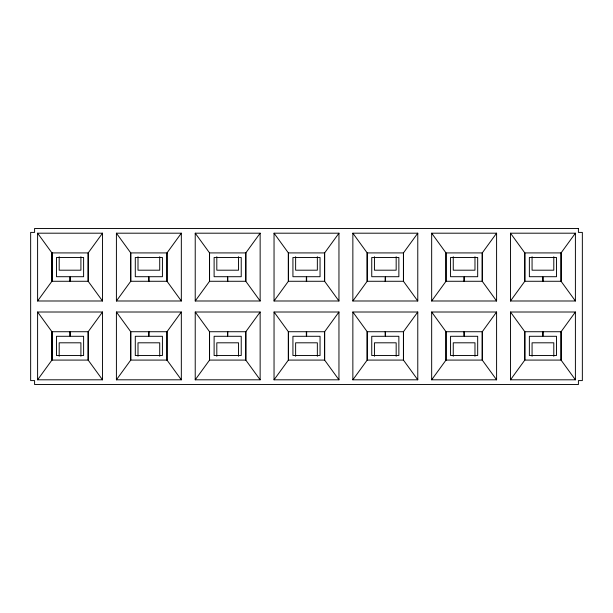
<?xml version="1.0" encoding="UTF-8"?>
<svg xmlns="http://www.w3.org/2000/svg" width="613" height="613" viewBox="0 0 613 613"><rect width="100%" height="100%" fill="white"/><g stroke="black" fill="none" stroke-linecap="round" stroke-linejoin="round"><path stroke-width="0.92" d="M37.6 300.991L51.921 281.275L51.936 252.916L37.6 233.193L102.517 233.193L102.517 300.991L37.6 300.991L37.6 233.193M102.517 233.193L88.188 252.916L88.165 281.275L102.517 300.991M37.6 379.807L51.921 360.084L51.936 331.725L37.6 312.009L102.517 312.009L102.517 379.807L37.6 379.807L37.6 312.009M102.517 312.009L88.188 331.725L88.165 360.084L102.517 379.807M116.409 300.991L130.738 281.275L130.738 252.916L116.409 233.193L181.333 233.193L181.333 300.991L116.409 300.991L116.409 233.193M181.333 233.193L167.004 252.916L130.738 252.916L130.753 281.275L167.004 281.275L181.333 300.991M116.409 379.807L130.738 360.084L130.738 331.725L116.409 312.009L181.333 312.009L181.333 379.807L116.409 379.807L116.409 312.009M181.333 312.009L167.004 331.725L130.738 331.725L130.738 360.084L167.004 360.084L181.333 379.807M195.225 300.991L209.554 281.275L209.554 252.916L195.225 233.193L260.142 233.193L260.142 300.991L195.225 300.991L195.225 233.193M260.142 233.193L245.821 252.916L245.798 281.275L260.142 300.991M195.225 379.807L209.554 360.084L209.562 331.725L195.225 312.009L260.142 312.009L260.142 379.807L195.225 379.807L195.225 312.009M260.142 312.009L245.821 331.725L245.798 360.084L260.142 379.807M274.042 300.991L288.371 281.275L288.378 252.916L274.042 233.193L338.958 233.193L338.958 300.991L274.042 300.991L274.042 233.193M338.958 233.193L324.629 252.916L324.606 281.275L338.958 300.991M274.042 379.807L288.371 360.084L288.378 331.725L274.042 312.009L338.958 312.009L338.958 379.807L274.042 379.807L274.042 312.009M338.958 312.009L324.629 331.725L324.622 360.084L338.958 379.807M352.858 300.991L367.179 281.275L367.179 252.916L352.858 233.193L417.775 233.193L417.775 300.991L352.858 300.991L352.858 233.193M417.775 233.193L403.446 252.916L403.438 281.275L417.775 300.991M352.858 379.807L367.179 360.084L367.195 331.725L352.858 312.009L417.775 312.009L417.775 379.807L352.858 379.807L352.858 312.009M417.775 312.009L403.446 331.725L403.438 360.084L417.775 379.807M431.667 300.991L445.996 281.275L445.996 252.916L431.667 233.193L496.591 233.193L496.591 300.991L431.667 300.991L431.667 233.193M496.591 233.193L482.262 252.916L482.247 281.275L496.591 300.991M431.667 379.807L431.667 312.009L496.591 312.009L496.591 379.807L431.667 379.807L445.996 360.084L446.011 331.725M496.591 312.009L482.262 331.725L482.247 360.084L496.591 379.807M510.483 300.991L524.812 281.275L524.812 252.916L510.483 233.193L575.4 233.193L575.4 300.991L510.483 300.991L510.483 233.193M575.4 233.193L561.079 252.916L561.064 281.275L575.4 300.991M510.483 379.807L524.812 360.084L524.82 331.725L510.483 312.009L575.4 312.009L575.4 379.807L510.483 379.807L510.483 312.009M575.4 312.009L561.079 331.725L561.064 360.084L575.4 379.807M51.921 252.916L88.188 252.916L88.188 281.275L51.921 281.275L51.921 252.916L51.921 281.275M445.996 281.275L482.262 281.275L482.247 252.916L445.996 252.916L446.011 281.275M51.921 331.725L88.188 331.725L88.188 360.084L51.921 360.084L51.921 331.725L51.921 360.084M431.667 312.009L445.996 331.725L482.262 331.725L482.262 360.084L445.996 360.084M445.996 331.725L446.011 360.084M167.004 281.275L166.989 252.916L166.981 281.275M167.004 360.084L166.989 331.725L166.981 360.084M553.792 256.717L553.792 270.195L532.069 270.195L532.069 256.717M553.792 356.283L553.792 342.805L532.069 342.805L532.069 356.283M543.087 281.275L543.087 276.708L556.489 276.708L556.489 257.475L529.371 257.475L529.371 276.708L542.773 276.708L542.773 281.275M543.087 331.725L543.087 336.292L556.489 336.292L556.489 355.525L529.371 355.525L529.371 336.292L542.773 336.292L542.773 331.725M474.975 256.717L474.975 270.195L453.26 270.195L453.26 256.717M474.975 356.283L474.975 342.805L453.26 342.805L453.26 356.283M464.271 281.275L464.271 276.708L477.68 276.708L477.68 257.475L450.555 257.475L450.555 276.708L463.964 276.708L463.964 281.275M464.271 331.725L464.271 336.292L477.68 336.292L477.68 355.525L450.555 355.525L450.555 336.292L463.964 336.292L463.964 331.725M396.167 256.717L396.167 270.195L374.443 270.195L374.443 256.717M396.167 356.283L396.167 342.805L374.443 342.805L374.443 356.283M385.454 281.275L385.454 276.708L398.864 276.708L398.864 257.475L371.746 257.475L371.746 276.708L385.148 276.708L385.148 281.275M385.454 331.725L385.454 336.292L398.864 336.292L398.864 355.525L371.746 355.525L371.746 336.292L385.148 336.292L385.148 331.725M317.35 256.717L317.35 270.195L295.627 270.195L295.627 256.717M317.35 356.283L317.35 342.805L295.627 342.805L295.627 356.283M306.646 281.275L306.646 276.708L320.047 276.708L320.047 257.475L292.93 257.475L292.93 276.708L306.331 276.708L306.331 281.275M306.646 331.725L306.646 336.292L320.047 336.292L320.047 355.525L292.93 355.525L292.93 336.292L306.331 336.292L306.331 331.725M238.534 256.717L238.534 270.195L216.81 270.195L216.81 256.717M238.534 356.283L238.534 342.805L216.81 342.805L216.81 356.283M227.829 281.275L227.829 276.708L241.231 276.708L241.231 257.475L214.113 257.475L214.113 276.708L227.523 276.708L227.523 281.275M227.829 331.725L227.829 336.292L241.231 336.292L241.231 355.525L214.113 355.525L214.113 336.292L227.523 336.292L227.523 331.725M159.717 256.717L159.717 270.195L138.002 270.195L138.002 256.717M159.717 356.283L159.717 342.805L138.002 342.805L138.002 356.283M149.013 281.275L149.013 276.708L162.422 276.708L162.422 257.475L135.297 257.475L135.297 276.708L148.706 276.708L148.706 281.275M149.013 331.725L149.013 336.292L162.422 336.292L162.422 355.525L135.297 355.525L135.297 336.292L148.706 336.292L148.706 331.725M80.908 256.717L80.908 270.195L59.185 270.195L59.185 256.717M80.908 356.283L80.908 342.805L59.185 342.805L59.185 356.283M70.204 281.275L70.204 276.708L83.606 276.708L83.606 257.475L56.488 257.475L56.488 276.708L69.89 276.708L69.89 281.275M70.204 331.725L70.204 336.292L83.606 336.292L83.606 355.525L56.488 355.525L56.488 336.292L69.89 336.292L69.89 331.725M578.411 228.465L34.589 228.465L34.589 232.404L30.65 232.404L30.65 380.596L34.589 380.596L34.589 384.535L578.411 384.535L578.411 380.596L582.35 380.596L582.35 232.404L578.411 232.404L578.411 228.465M245.821 252.916L209.554 252.916L209.562 281.275L245.821 281.275L245.805 252.916M324.629 252.916L288.371 252.916L288.378 281.275L324.629 281.275L324.622 252.916M403.446 252.916L367.179 252.916L367.195 281.275L403.446 281.275L403.438 252.916M561.079 252.916L524.812 252.916L524.82 281.275L561.079 281.275L561.064 252.916M245.821 331.725L209.554 331.725L209.562 360.084L245.821 360.084L245.805 331.725M324.629 331.725L288.371 331.725L288.378 360.084L324.629 360.084L324.622 331.725M403.446 331.725L367.179 331.725L367.195 360.084L403.446 360.084L403.438 331.725M561.079 331.725L524.812 331.725L524.82 360.084L561.079 360.084L561.064 331.725"/></g></svg>
